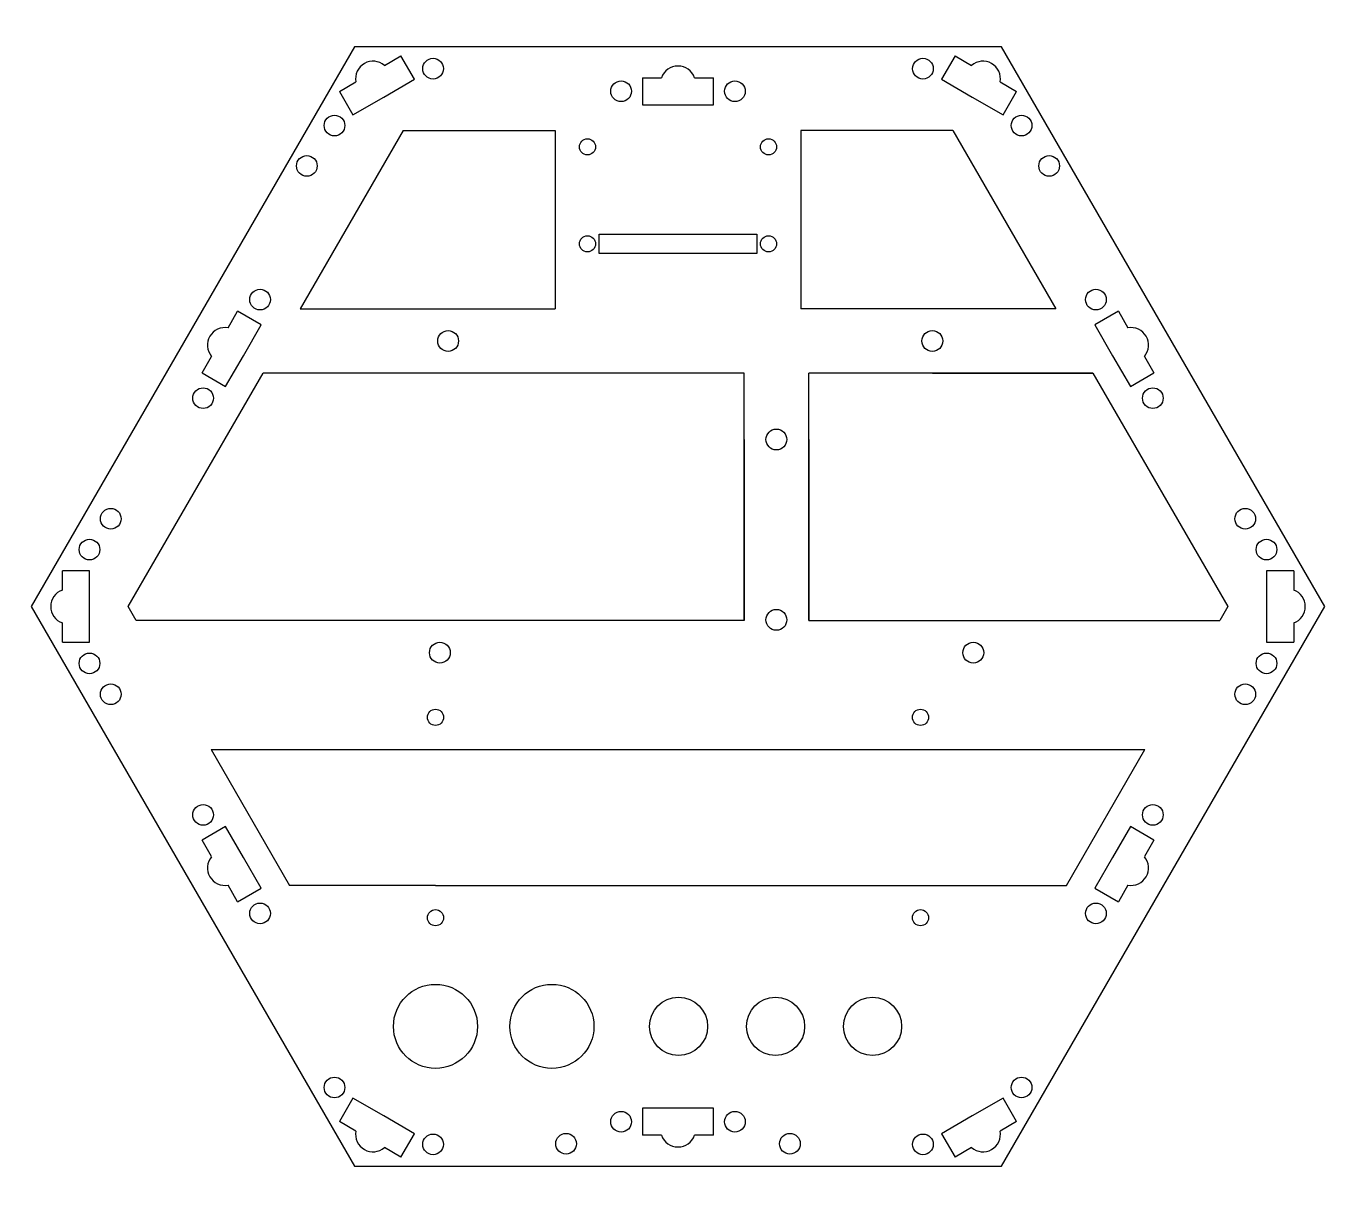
# Model space of a CAD drawing. Header units: millimetres. Extents: x 2006 to 2208, y 3182 to 3361.
import ezdxf

# ---------------------------------------------------------------- set-up
doc = ezdxf.new("R2010")
doc.units = ezdxf.units.MM

# ---------------------------------------------------------------- blocks, each defined once
blk = doc.blocks.new('*U2')
for centre in [(-8.8, 0), (8.8, 0)]:
    blk.add_circle(centre, 1.6)
blk = doc.blocks.new('*U3')
at = {"color": 0, "linetype": 'ByBlock', "lineweight": -2, "transparency": 16777216}
blk.add_blockref('*U2', (2107.27, 3351.13), dxfattribs=at)
for p, rotation in [((2038.24, 3311.28), 59.99999999999999), ((2176.29, 3311.28), 299.9999999999999), ((2038.24, 3231.57), 120), ((2176.29, 3231.57), 240), ((2107.27, 3191.72), 180)]:
    blk.add_blockref('*U2', p, dxfattribs=dict(at, rotation=rotation))
blk = doc.blocks.new('*U4')
for centre in [(7.92, 3.88), (-7.32, -4.92)]:
    blk.add_circle(centre, 1.6)
blk = doc.blocks.new('*U5')
at = {"color": 0, "linetype": 'ByBlock', "lineweight": -2, "transparency": 16777216}
for p, rotation in [((2153.07, 3350.75), 300.0000000000001), ((2015.67, 3271.43), 60.00000000000001), ((2198.87, 3271.43), 240), ((2061.47, 3192.1), 120), ((2153.07, 3192.1), 180)]:
    blk.add_blockref('*U4', p, dxfattribs=dict(at, rotation=rotation))
blk.add_blockref('*U4', (2061.47, 3350.75), dxfattribs=at)

msp = doc.modelspace()

# ---------------------------------------------------------------- linework, layer by layer
for p, q in [((2061.87, 3355.14), (2064.43, 3356.62)), ((2066.53, 3352.98), (2064.43, 3356.62)), ((2150.11, 3356.62), (2148.01, 3352.98)), ((2150.11, 3356.62), (2152.66, 3355.14)), ((2061.77, 3350.23), (2066.53, 3352.98)), ((2101.77, 3353.23), (2101.77, 3349.03)), ((2101.77, 3353.23), (2104.72, 3353.23)), ((2109.81, 3353.23), (2112.77, 3353.23)), ((2112.77, 3349.03), (2112.77, 3353.23)), ((2148.01, 3352.98), (2152.77, 3350.23)), ((2054.91, 3351.12), (2057.46, 3352.6)), ((2054.91, 3351.12), (2057.01, 3347.48)), ((2157.07, 3352.6), (2159.63, 3351.12)), ((2157.53, 3347.48), (2159.63, 3351.12)), ((2057.01, 3347.48), (2061.77, 3350.23)), ((2101.77, 3349.03), (2107.27, 3349.03)), ((2107.27, 3349.03), (2112.77, 3349.03)), ((2152.77, 3350.23), (2157.53, 3347.48)), ((2064.77, 3345.04), (2048.87, 3317.5)), ((2064.77, 3345.04), (2088.27, 3345.04)), ((2088.27, 3345.04), (2088.27, 3327.53)), ((2149.77, 3345.04), (2126.27, 3345.04)), ((2126.27, 3345.04), (2126.27, 3327.53)), ((2149.77, 3345.04), (2165.67, 3317.5)), ((2088.27, 3327.53), (2088.27, 3317.5)), ((2126.27, 3327.53), (2126.27, 3317.5)), ((2037.7, 3314.53), (2039.18, 3317.09)), ((2042.81, 3314.99), (2039.18, 3317.09)), ((2048.87, 3317.5), (2048.87, 3317.5)), ((2048.87, 3317.5), (2071.72, 3317.5)), ((2071.72, 3317.5), (2088.27, 3317.5)), ((2142.82, 3317.5), (2126.27, 3317.5)), ((2165.67, 3317.5), (2142.82, 3317.5)), ((2175.36, 3317.09), (2171.73, 3314.99)), ((2175.36, 3317.09), (2176.84, 3314.53)), ((2040.06, 3310.23), (2042.81, 3314.99)), ((2171.73, 3314.99), (2174.48, 3310.23)), ((2033.68, 3307.56), (2035.15, 3310.12)), ((2037.31, 3305.46), (2040.06, 3310.23)), ((2174.48, 3310.23), (2177.23, 3305.46)), ((2179.39, 3310.12), (2180.86, 3307.56)), ((2022.27, 3271.43), (2043.1, 3307.5)), ((2033.68, 3307.56), (2037.31, 3305.46)), ((2117.48, 3307.5), (2043.1, 3307.5)), ((2117.48, 3269.28), (2117.48, 3307.5)), ((2171.44, 3307.5), (2127.48, 3307.5)), ((2127.48, 3269.28), (2127.48, 3307.5)), ((2146.6, 3307.5), (2171.44, 3307.5)), ((2171.44, 3307.5), (2192.27, 3271.43)), ((2177.23, 3305.46), (2180.86, 3307.56)), ((2117.48, 3297.26), (2117.48, 3269.28)), ((2127.48, 3297.26), (2127.48, 3269.28)), ((2016.27, 3276.93), (2012.07, 3276.93)), ((2012.07, 3273.97), (2012.07, 3276.93)), ((2016.27, 3271.43), (2016.27, 3276.93)), ((2202.47, 3276.93), (2198.27, 3276.93)), ((2198.27, 3276.93), (2198.27, 3271.43)), ((2202.47, 3276.93), (2202.47, 3273.97)), ((2016.27, 3265.93), (2016.27, 3271.43)), ((2023.51, 3269.28), (2022.27, 3271.43)), ((2192.27, 3271.43), (2191.03, 3269.28)), ((2198.27, 3271.43), (2198.27, 3265.93)), ((2012.07, 3265.93), (2012.07, 3268.88)), ((2117.48, 3269.28), (2023.51, 3269.28)), ((2127.48, 3269.28), (2191.03, 3269.28)), ((2202.47, 3268.88), (2202.47, 3265.93)), ((2012.07, 3265.93), (2016.27, 3265.93)), ((2198.27, 3265.93), (2202.47, 3265.93)), ((2035.06, 3249.28), (2179.48, 3249.28)), ((2035.06, 3249.28), (2047.18, 3228.28)), ((2167.36, 3228.28), (2179.48, 3249.28)), ((2037.31, 3237.39), (2033.68, 3235.29)), ((2040.06, 3232.62), (2037.31, 3237.39)), ((2177.23, 3237.39), (2174.48, 3232.62)), ((2180.86, 3235.29), (2177.23, 3237.39)), ((2035.15, 3232.73), (2033.68, 3235.29)), ((2180.86, 3235.29), (2179.39, 3232.73)), ((2042.81, 3227.86), (2040.06, 3232.62)), ((2174.48, 3232.62), (2171.73, 3227.86)), ((2039.18, 3225.76), (2037.7, 3228.32)), ((2039.18, 3225.76), (2042.81, 3227.86)), ((2069.77, 3228.28), (2047.18, 3228.28)), ((2069.77, 3228.28), (2167.36, 3228.28)), ((2171.73, 3227.86), (2175.36, 3225.76)), ((2176.84, 3228.32), (2175.36, 3225.76)), ((2057.01, 3195.37), (2054.91, 3191.73)), ((2061.77, 3192.62), (2057.01, 3195.37)), ((2107.27, 3193.82), (2101.77, 3193.82)), ((2101.77, 3193.82), (2101.77, 3189.62)), ((2112.77, 3193.82), (2107.27, 3193.82)), ((2112.77, 3189.62), (2112.77, 3193.82)), ((2157.53, 3195.37), (2152.77, 3192.62)), ((2159.63, 3191.73), (2157.53, 3195.37)), ((2057.46, 3190.25), (2054.91, 3191.73)), ((2066.53, 3189.87), (2061.77, 3192.62)), ((2152.77, 3192.62), (2148.01, 3189.87)), ((2159.63, 3191.73), (2157.07, 3190.25)), ((2064.43, 3186.23), (2066.53, 3189.87)), ((2104.72, 3189.62), (2101.77, 3189.62)), ((2112.77, 3189.62), (2109.81, 3189.62)), ((2148.01, 3189.87), (2150.11, 3186.23)), ((2064.43, 3186.23), (2061.87, 3187.71)), ((2152.66, 3187.71), (2150.11, 3186.23))]:
    msp.add_line(p, q)
for points in [[(2057.27, 3358.03), (2007.27, 3271.43), (2057.27, 3184.82), (2157.27, 3184.82), (2207.27, 3271.43), (2157.27, 3358.03)], [(2119.47, 3329.03), (2119.47, 3326.03), (2095.07, 3326.03), (2095.07, 3329.03)]]:
    msp.add_lwpolyline(points, close=True)
for centre, radius in [((2093.27, 3342.53), 1.25), ((2121.27, 3342.53), 1.25), ((2049.88, 3339.58), 1.6), ((2164.66, 3339.58), 1.6), ((2093.27, 3327.53), 1.25), ((2121.27, 3327.53), 1.25), ((2071.72, 3312.5), 1.61), ((2146.6, 3312.5), 1.61), ((2122.48, 3297.26), 1.61), ((2019.56, 3285), 1.6), ((2194.98, 3285), 1.6), ((2122.48, 3269.36), 1.61), ((2070.45, 3264.28), 1.61), ((2152.93, 3264.28), 1.61), ((2019.56, 3257.85), 1.6), ((2194.98, 3257.85), 1.6), ((2069.77, 3254.28), 1.25), ((2144.77, 3254.28), 1.25), ((2069.77, 3223.28), 1.25), ((2144.77, 3223.28), 1.25), ((2069.77, 3206.47), 6.5), ((2087.77, 3206.47), 6.5), ((2107.35, 3206.47), 4.5), ((2107.35, 3206.47), 4.5), ((2122.35, 3206.47), 4.5), ((2137.35, 3206.47), 4.5), ((2089.96, 3188.32), 1.6), ((2124.57, 3188.32), 1.6)]:
    msp.add_circle(centre, radius)
for centre, start, end in [((2060.12, 3353.09), 49.4712, 190.5288), ((2107.27, 3352.33), 19.4712, 160.5288), ((2154.42, 3353.09), 349.4712, 130.5288), ((2037.21, 3311.88), 79.4712, 220.5288), ((2177.33, 3311.88), 319.4712, 100.5288), ((2012.97, 3271.43), 109.4712, 250.5288), ((2201.57, 3271.43), 289.4712, 70.5288), ((2037.21, 3230.97), 139.4712, 280.5288), ((2177.33, 3230.97), 259.4712, 40.5288), ((2060.12, 3189.76), 169.4712, 310.5288), ((2107.27, 3190.52), 199.4712, 340.5288), ((2154.42, 3189.76), 229.4712, 10.5288)]:
    msp.add_arc(centre, 2.7, start, end)

# ---------------------------------------------------------------- block references
for name in ['*U5', '*U3']:
    msp.add_blockref(name, (0, 0))

doc.saveas('drawing.dxf')
